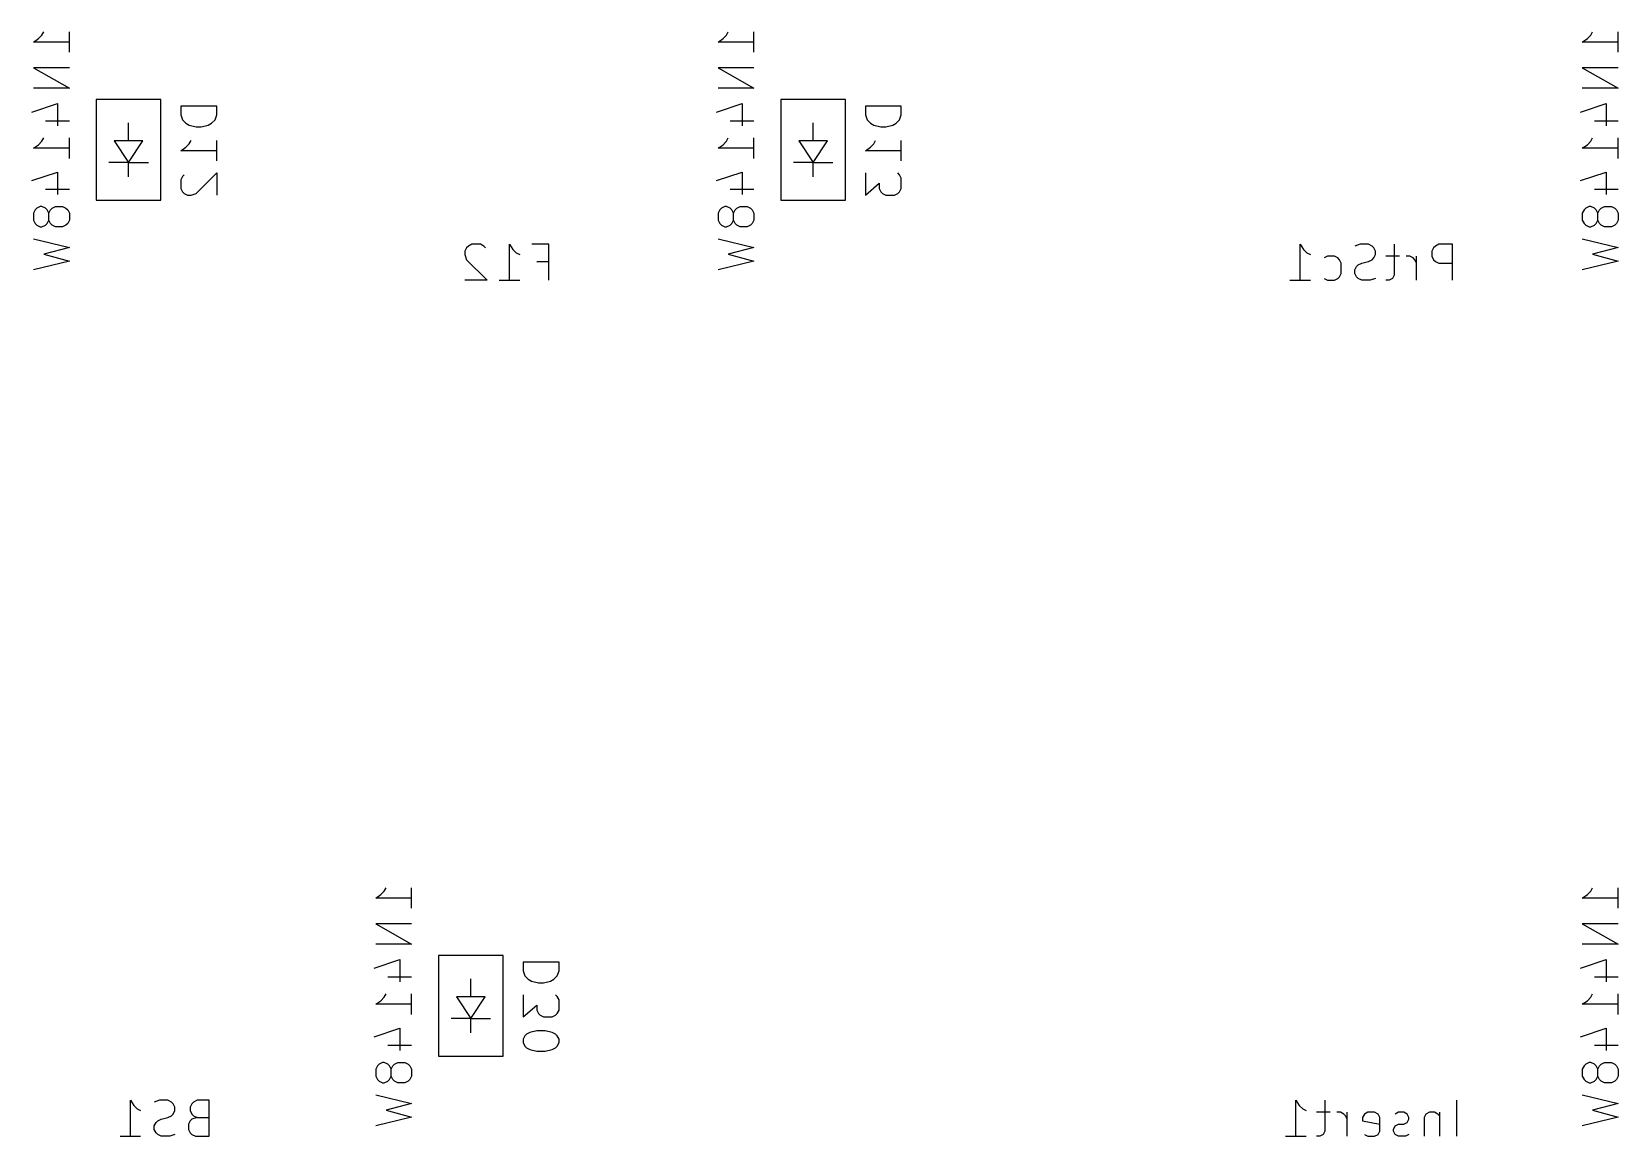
# Model space of a CAD drawing. Extents: x -23 to 352, y -104 to 38.
# Drawn here: x 253.46 to 297.6, y -27.44 to 3.29 of the extents above; entities that cross this region are included whole.
import ezdxf

# ---------------------------------------------------------------- set-up
doc = ezdxf.new("R2010")
doc.units = 0
doc.layers.add('BLACK', color=7, linetype='CONTINUOUS')

msp = doc.modelspace()

# ---------------------------------------------------------------- linework, layer by layer
at = {"layer": 'BLACK', "linetype": 'CONTINUOUS'}
for p, q in [((253.502, 3), (253.645, 3.09524)), ((253.645, 3.09524), (253.74, 3.19048)), ((253.74, 3.19048), (253.788, 3.28571)), ((254.502, 2.71428), (254.502, 3.28571)), ((272.552, 3), (272.695, 3.09524)), ((272.695, 3.09524), (272.79, 3.19048)), ((272.79, 3.19048), (272.838, 3.28571)), ((273.552, 2.71428), (273.552, 3.28571)), ((296.602, 3), (296.745, 3.09524)), ((296.745, 3.09524), (296.84, 3.19048)), ((296.84, 3.19048), (296.888, 3.28571)), ((297.602, 2.71428), (297.602, 3.28571)), ((254.502, 3), (253.502, 3)), ((273.552, 3), (272.552, 3)), ((297.602, 3), (296.602, 3)), ((254.502, 2.28571), (253.502, 2.28571)), ((253.502, 2.28571), (254.502, 1.71428)), ((273.552, 2.28571), (272.552, 2.28571)), ((272.552, 2.28571), (273.552, 1.71428)), ((297.602, 2.28571), (296.602, 2.28571)), ((296.602, 2.28571), (297.602, 1.71428)), ((254.502, 1.71428), (253.502, 1.71428)), ((257.05, 1.4), (255.25, 1.4)), ((255.25, 1.4), (255.25, -1.4)), ((257.05, -1.4), (257.05, 1.4)), ((273.552, 1.71428), (272.552, 1.71428)), ((276.1, 1.4), (274.3, 1.4)), ((274.3, 1.4), (274.3, -1.4)), ((276.1, -1.4), (276.1, 1.4)), ((297.602, 1.71428), (296.602, 1.71428)), ((253.455, 1.04762), (254.169, 1.28571)), ((254.169, 1.28571), (254.169, 0.66667)), ((258.602, 1.21428), (257.602, 1.21428)), ((257.602, 1.21428), (257.602, 0.97619)), ((257.602, 0.97619), (257.65, 0.83333)), ((258.555, 0.83333), (258.602, 0.97619)), ((258.602, 0.97619), (258.602, 1.21428)), ((272.505, 1.04762), (273.219, 1.28571)), ((273.219, 1.28571), (273.219, 0.66667)), ((277.652, 1.21428), (276.652, 1.21428)), ((276.652, 1.21428), (276.652, 0.97619)), ((276.652, 0.97619), (276.7, 0.83333)), ((277.605, 0.83333), (277.652, 0.97619)), ((277.652, 0.97619), (277.652, 1.21428)), ((296.555, 1.04762), (297.269, 1.28571)), ((297.269, 1.28571), (297.269, 0.66667)), ((253.836, 0.80952), (254.502, 0.80952)), ((256.15, 0.25), (256.15, 0.75)), ((257.65, 0.83333), (257.745, 0.73809)), ((257.745, 0.73809), (257.84, 0.69048)), ((257.84, 0.69048), (258.031, 0.64286)), ((258.031, 0.64286), (258.174, 0.64286)), ((258.174, 0.64286), (258.364, 0.69048)), ((258.364, 0.69048), (258.46, 0.73809)), ((258.46, 0.73809), (258.555, 0.83333)), ((272.886, 0.80952), (273.552, 0.80952)), ((275.2, 0.25), (275.2, 0.75)), ((276.7, 0.83333), (276.795, 0.73809)), ((276.795, 0.73809), (276.89, 0.69048)), ((276.89, 0.69048), (277.081, 0.64286)), ((277.081, 0.64286), (277.224, 0.64286)), ((277.224, 0.64286), (277.414, 0.69048)), ((277.414, 0.69048), (277.51, 0.73809)), ((277.51, 0.73809), (277.605, 0.83333)), ((296.936, 0.80952), (297.602, 0.80952)), ((253.502, 0.04762), (253.645, 0.14286)), ((254.502, 0.04762), (253.502, 0.04762)), ((253.645, 0.14286), (253.74, 0.2381)), ((253.74, 0.2381), (253.788, 0.33333)), ((254.502, -0.2381), (254.502, 0.33333)), ((256.55, 0.25), (255.75, 0.25)), ((255.75, 0.25), (256.15, -0.35)), ((256.15, -0.35), (256.55, 0.25)), ((257.602, -0.02381), (257.745, 0.07143)), ((257.745, 0.07143), (257.84, 0.16667)), ((257.84, 0.16667), (257.888, 0.2619)), ((258.602, -0.30952), (258.602, 0.2619)), ((272.552, 0.04762), (272.695, 0.14286)), ((273.552, 0.04762), (272.552, 0.04762)), ((272.695, 0.14286), (272.79, 0.2381)), ((272.79, 0.2381), (272.838, 0.33333)), ((273.552, -0.2381), (273.552, 0.33333)), ((275.6, 0.25), (274.8, 0.25)), ((274.8, 0.25), (275.2, -0.35)), ((275.2, -0.35), (275.6, 0.25)), ((276.652, -0.02381), (276.795, 0.07143)), ((276.795, 0.07143), (276.89, 0.16667)), ((276.89, 0.16667), (276.938, 0.2619)), ((277.652, -0.30952), (277.652, 0.2619)), ((296.602, 0.04762), (296.745, 0.14286)), ((297.602, 0.04762), (296.602, 0.04762)), ((296.745, 0.14286), (296.84, 0.2381)), ((296.84, 0.2381), (296.888, 0.33333)), ((297.602, -0.2381), (297.602, 0.33333)), ((256.15, -0.35), (255.6, -0.35)), ((256.15, -0.75), (256.15, -0.35)), ((256.15, -0.35), (256.7, -0.35)), ((258.602, -0.02381), (257.602, -0.02381)), ((275.2, -0.35), (274.65, -0.35)), ((275.2, -0.35), (275.75, -0.35)), ((275.2, -0.75), (275.2, -0.35)), ((277.652, -0.02381), (276.652, -0.02381)), ((253.455, -0.85714), (254.169, -0.61905)), ((254.169, -0.61905), (254.169, -1.23809)), ((257.65, -0.73809), (257.602, -0.83333)), ((257.602, -0.83333), (257.602, -1.07143)), ((257.698, -0.69048), (257.65, -0.73809)), ((258.031, -1.21428), (258.602, -0.64286)), ((258.602, -0.64286), (258.602, -1.2619)), ((272.505, -0.85714), (273.219, -0.61905)), ((273.219, -0.61905), (273.219, -1.23809)), ((276.652, -0.64286), (276.652, -1.2619)), ((277.605, -0.69048), (277.557, -0.64286)), ((277.652, -0.78571), (277.605, -0.69048)), ((277.652, -1.07143), (277.652, -0.78571)), ((296.555, -0.85714), (297.269, -0.61905)), ((297.269, -0.61905), (297.269, -1.23809)), ((253.836, -1.09524), (254.502, -1.09524)), ((257.602, -1.07143), (257.65, -1.16667)), ((257.65, -1.16667), (257.698, -1.21428)), ((257.698, -1.21428), (257.793, -1.2619)), ((257.793, -1.2619), (257.888, -1.2619)), ((257.888, -1.2619), (258.031, -1.21428)), ((272.886, -1.09524), (273.552, -1.09524)), ((276.652, -1.2619), (277.033, -0.92857)), ((277.033, -0.92857), (277.033, -1.07143)), ((277.033, -1.07143), (277.081, -1.16667)), ((277.081, -1.16667), (277.129, -1.21428)), ((277.129, -1.21428), (277.224, -1.2619)), ((277.224, -1.2619), (277.462, -1.2619)), ((277.462, -1.2619), (277.557, -1.21428)), ((277.557, -1.21428), (277.605, -1.16667)), ((277.605, -1.16667), (277.652, -1.07143)), ((296.936, -1.09524), (297.602, -1.09524)), ((253.55, -1.66667), (253.502, -1.7619)), ((253.502, -1.7619), (253.502, -1.95238)), ((253.598, -1.61905), (253.55, -1.66667)), ((253.693, -1.57143), (253.598, -1.61905)), ((253.74, -1.57143), (253.693, -1.57143)), ((253.836, -1.61905), (253.74, -1.57143)), ((253.883, -1.66667), (253.836, -1.61905)), ((253.931, -1.7619), (253.883, -1.66667)), ((253.931, -1.7619), (253.979, -1.66667)), ((253.931, -1.95238), (253.931, -1.7619)), ((253.979, -1.66667), (254.026, -1.61905)), ((254.026, -1.61905), (254.121, -1.57143)), ((254.121, -1.57143), (254.312, -1.57143)), ((254.312, -1.57143), (254.407, -1.61905)), ((254.407, -1.61905), (254.455, -1.66667)), ((254.455, -1.66667), (254.502, -1.7619)), ((254.502, -1.7619), (254.502, -1.95238)), ((255.25, -1.4), (257.05, -1.4)), ((272.6, -1.66667), (272.552, -1.7619)), ((272.552, -1.7619), (272.552, -1.95238)), ((272.648, -1.61905), (272.6, -1.66667)), ((272.743, -1.57143), (272.648, -1.61905)), ((272.79, -1.57143), (272.743, -1.57143)), ((272.886, -1.61905), (272.79, -1.57143)), ((272.933, -1.66667), (272.886, -1.61905)), ((272.981, -1.7619), (272.933, -1.66667)), ((272.981, -1.7619), (273.029, -1.66667)), ((272.981, -1.95238), (272.981, -1.7619)), ((273.029, -1.66667), (273.076, -1.61905)), ((273.076, -1.61905), (273.171, -1.57143)), ((273.171, -1.57143), (273.362, -1.57143)), ((273.362, -1.57143), (273.457, -1.61905)), ((273.457, -1.61905), (273.505, -1.66667)), ((273.505, -1.66667), (273.552, -1.7619)), ((273.552, -1.7619), (273.552, -1.95238)), ((274.3, -1.4), (276.1, -1.4)), ((296.65, -1.66667), (296.602, -1.7619)), ((296.602, -1.7619), (296.602, -1.95238)), ((296.698, -1.61905), (296.65, -1.66667)), ((296.793, -1.57143), (296.698, -1.61905)), ((296.84, -1.57143), (296.793, -1.57143)), ((296.936, -1.61905), (296.84, -1.57143)), ((296.983, -1.66667), (296.936, -1.61905)), ((297.031, -1.7619), (296.983, -1.66667)), ((297.031, -1.7619), (297.079, -1.66667)), ((297.031, -1.95238), (297.031, -1.7619)), ((297.079, -1.66667), (297.126, -1.61905)), ((297.126, -1.61905), (297.221, -1.57143)), ((297.221, -1.57143), (297.412, -1.57143)), ((297.412, -1.57143), (297.507, -1.61905)), ((297.507, -1.61905), (297.555, -1.66667)), ((297.555, -1.66667), (297.602, -1.7619)), ((297.602, -1.7619), (297.602, -1.95238)), ((253.502, -1.95238), (253.55, -2.04762)), ((253.55, -2.04762), (253.598, -2.09524)), ((253.598, -2.09524), (253.693, -2.14286)), ((253.693, -2.14286), (253.74, -2.14286)), ((253.74, -2.14286), (253.836, -2.09524)), ((253.836, -2.09524), (253.883, -2.04762)), ((253.883, -2.04762), (253.931, -1.95238)), ((253.979, -2.04762), (253.931, -1.95238)), ((254.026, -2.09524), (253.979, -2.04762)), ((254.121, -2.14286), (254.026, -2.09524)), ((254.312, -2.14286), (254.121, -2.14286)), ((254.407, -2.09524), (254.312, -2.14286)), ((254.455, -2.04762), (254.407, -2.09524)), ((254.502, -1.95238), (254.455, -2.04762)), ((272.552, -1.95238), (272.6, -2.04762)), ((272.6, -2.04762), (272.648, -2.09524)), ((272.648, -2.09524), (272.743, -2.14286)), ((272.743, -2.14286), (272.79, -2.14286)), ((272.79, -2.14286), (272.886, -2.09524)), ((272.886, -2.09524), (272.933, -2.04762)), ((272.933, -2.04762), (272.981, -1.95238)), ((273.029, -2.04762), (272.981, -1.95238)), ((273.076, -2.09524), (273.029, -2.04762)), ((273.171, -2.14286), (273.076, -2.09524)), ((273.362, -2.14286), (273.171, -2.14286)), ((273.457, -2.09524), (273.362, -2.14286)), ((273.505, -2.04762), (273.457, -2.09524)), ((273.552, -1.95238), (273.505, -2.04762)), ((296.602, -1.95238), (296.65, -2.04762)), ((296.65, -2.04762), (296.698, -2.09524)), ((296.698, -2.09524), (296.793, -2.14286)), ((296.793, -2.14286), (296.84, -2.14286)), ((296.84, -2.14286), (296.936, -2.09524)), ((296.936, -2.09524), (296.983, -2.04762)), ((296.983, -2.04762), (297.031, -1.95238)), ((297.079, -2.04762), (297.031, -1.95238)), ((297.126, -2.09524), (297.079, -2.04762)), ((297.221, -2.14286), (297.126, -2.09524)), ((297.412, -2.14286), (297.221, -2.14286)), ((297.507, -2.09524), (297.412, -2.14286)), ((297.555, -2.04762), (297.507, -2.09524)), ((297.602, -1.95238), (297.555, -2.04762)), ((253.502, -2.47619), (254.502, -2.71428)), ((265.7, -2.62738), (265.605, -2.675)), ((265.938, -2.62738), (265.7, -2.62738)), ((266.033, -2.675), (265.938, -2.62738)), ((266.748, -3.62738), (266.748, -2.62738)), ((266.748, -2.62738), (266.843, -2.77024)), ((267.843, -2.62738), (267.367, -2.62738)), ((267.843, -3.62738), (267.843, -2.62738)), ((272.552, -2.47619), (273.552, -2.71428)), ((288.75, -3.62738), (288.75, -2.62738)), ((288.75, -2.62738), (288.845, -2.77024)), ((290.417, -2.62738), (290.274, -2.675)), ((290.655, -2.62738), (290.417, -2.62738)), ((290.75, -2.675), (290.655, -2.62738)), ((291.369, -2.62738), (291.369, -3.48452)), ((292.607, -2.62738), (292.512, -2.675)), ((292.988, -2.62738), (292.607, -2.62738)), ((292.988, -3.62738), (292.988, -2.62738)), ((296.602, -2.47619), (297.602, -2.71428)), ((254.502, -2.71428), (253.788, -2.90476)), ((253.788, -2.90476), (254.502, -3.09524)), ((265.557, -2.72262), (265.51, -2.81786)), ((265.51, -2.81786), (265.51, -2.91309)), ((265.51, -2.91309), (265.557, -3.05595)), ((265.605, -2.675), (265.557, -2.72262)), ((265.557, -3.05595), (266.129, -3.62738)), ((266.081, -2.72262), (266.033, -2.675)), ((266.843, -2.77024), (266.938, -2.86548)), ((266.938, -2.86548), (267.033, -2.91309)), ((273.552, -2.71428), (272.838, -2.90476)), ((272.838, -2.90476), (273.552, -3.09524)), ((288.845, -2.77024), (288.94, -2.86548)), ((288.94, -2.86548), (289.036, -2.91309)), ((289.512, -2.96071), (289.417, -3.00833)), ((289.702, -2.96071), (289.512, -2.96071)), ((289.798, -3.00833), (289.702, -2.96071)), ((289.845, -3.05595), (289.798, -3.00833)), ((289.893, -3.15119), (289.845, -3.05595)), ((290.655, -3.10357), (290.75, -3.05595)), ((290.798, -2.72262), (290.75, -2.675)), ((290.75, -3.05595), (290.798, -3.00833)), ((290.845, -2.81786), (290.798, -2.72262)), ((290.798, -3.00833), (290.845, -2.91309)), ((290.845, -2.91309), (290.845, -2.81786)), ((291.512, -2.96071), (291.131, -2.96071)), ((291.798, -2.96071), (291.702, -2.96071)), ((291.893, -3.00833), (291.798, -2.96071)), ((291.94, -3.05595), (291.893, -3.00833)), ((291.988, -3.15119), (291.94, -3.05595)), ((291.988, -3.62738), (291.988, -2.96071)), ((292.464, -2.72262), (292.417, -2.81786)), ((292.417, -2.81786), (292.417, -2.96071)), ((292.417, -2.96071), (292.464, -3.05595)), ((292.512, -2.675), (292.464, -2.72262)), ((292.464, -3.05595), (292.512, -3.10357)), ((297.602, -2.71428), (296.888, -2.90476)), ((296.888, -2.90476), (297.602, -3.09524)), ((254.502, -3.09524), (253.502, -3.33333)), ((267.51, -3.10357), (267.843, -3.10357)), ((273.552, -3.09524), (272.552, -3.33333)), ((289.845, -3.53214), (289.893, -3.4369)), ((289.893, -3.4369), (289.893, -3.15119)), ((290.274, -3.34167), (290.321, -3.24643)), ((290.274, -3.4369), (290.274, -3.34167)), ((290.321, -3.53214), (290.274, -3.4369)), ((290.321, -3.24643), (290.369, -3.19881)), ((290.369, -3.19881), (290.464, -3.15119)), ((290.464, -3.15119), (290.655, -3.10357)), ((291.369, -3.48452), (291.321, -3.57976)), ((292.512, -3.10357), (292.607, -3.15119)), ((292.607, -3.15119), (292.988, -3.15119)), ((297.602, -3.09524), (296.602, -3.33333)), ((266.129, -3.62738), (265.51, -3.62738)), ((266.462, -3.62738), (267.033, -3.62738)), ((288.464, -3.62738), (289.036, -3.62738)), ((289.417, -3.57976), (289.512, -3.62738)), ((289.512, -3.62738), (289.702, -3.62738)), ((289.702, -3.62738), (289.798, -3.57976)), ((289.798, -3.57976), (289.845, -3.53214)), ((290.369, -3.57976), (290.321, -3.53214)), ((290.464, -3.62738), (290.369, -3.57976)), ((290.702, -3.62738), (290.464, -3.62738)), ((290.845, -3.57976), (290.702, -3.62738)), ((291.226, -3.62738), (291.131, -3.62738)), ((291.321, -3.57976), (291.226, -3.62738)), ((263.027, -20.8125), (263.17, -20.7173)), ((263.17, -20.7173), (263.265, -20.622)), ((263.265, -20.622), (263.313, -20.5268)), ((264.027, -21.0982), (264.027, -20.5268)), ((296.602, -20.8125), (296.745, -20.7173)), ((296.745, -20.7173), (296.84, -20.622)), ((296.84, -20.622), (296.888, -20.5268)), ((297.602, -21.0982), (297.602, -20.5268)), ((264.027, -20.8125), (263.027, -20.8125)), ((297.602, -20.8125), (296.602, -20.8125)), ((264.027, -21.5268), (263.027, -21.5268)), ((263.027, -21.5268), (264.027, -22.0982)), ((297.602, -21.5268), (296.602, -21.5268)), ((296.602, -21.5268), (297.602, -22.0982)), ((264.027, -22.0982), (263.027, -22.0982)), ((266.575, -22.4125), (264.775, -22.4125)), ((264.775, -22.4125), (264.775, -25.2125)), ((266.575, -25.2125), (266.575, -22.4125)), ((297.602, -22.0982), (296.602, -22.0982)), ((262.98, -22.7649), (263.694, -22.5268)), ((263.694, -22.5268), (263.694, -23.1458)), ((268.127, -22.5982), (267.127, -22.5982)), ((267.127, -22.5982), (267.127, -22.8363)), ((267.127, -22.8363), (267.175, -22.9792)), ((268.08, -22.9792), (268.127, -22.8363)), ((268.127, -22.8363), (268.127, -22.5982)), ((296.555, -22.7649), (297.269, -22.5268)), ((297.269, -22.5268), (297.269, -23.1458)), ((263.361, -23.003), (264.027, -23.003)), ((265.675, -23.5625), (265.675, -23.0625)), ((267.175, -22.9792), (267.27, -23.0744)), ((267.27, -23.0744), (267.365, -23.122)), ((267.365, -23.122), (267.556, -23.1696)), ((267.556, -23.1696), (267.699, -23.1696)), ((267.699, -23.1696), (267.889, -23.122)), ((267.889, -23.122), (267.985, -23.0744)), ((267.985, -23.0744), (268.08, -22.9792)), ((296.936, -23.003), (297.602, -23.003)), ((263.027, -23.7649), (263.17, -23.6696)), ((264.027, -23.7649), (263.027, -23.7649)), ((263.17, -23.6696), (263.265, -23.5744)), ((263.265, -23.5744), (263.313, -23.4792)), ((264.027, -24.0506), (264.027, -23.4792)), ((265.275, -23.5625), (265.675, -24.1625)), ((266.075, -23.5625), (265.275, -23.5625)), ((265.675, -24.1625), (266.075, -23.5625)), ((267.127, -23.503), (267.127, -24.122)), ((267.127, -24.122), (267.508, -23.7887)), ((267.508, -23.7887), (267.508, -23.9315)), ((268.08, -23.5506), (268.032, -23.503)), ((268.127, -23.6458), (268.08, -23.5506)), ((268.127, -23.9315), (268.127, -23.6458)), ((296.602, -23.7649), (296.745, -23.6696)), ((297.602, -23.7649), (296.602, -23.7649)), ((296.745, -23.6696), (296.84, -23.5744)), ((296.84, -23.5744), (296.888, -23.4792)), ((297.602, -24.0506), (297.602, -23.4792)), ((265.675, -24.1625), (265.125, -24.1625)), ((265.675, -24.1625), (266.225, -24.1625)), ((265.675, -24.5625), (265.675, -24.1625)), ((267.508, -23.9315), (267.556, -24.0268)), ((267.556, -24.0268), (267.604, -24.0744)), ((267.604, -24.0744), (267.699, -24.122)), ((267.699, -24.122), (267.937, -24.122)), ((267.937, -24.122), (268.032, -24.0744)), ((268.032, -24.0744), (268.08, -24.0268)), ((268.08, -24.0268), (268.127, -23.9315)), ((262.98, -24.6696), (263.694, -24.4315)), ((263.694, -24.4315), (263.694, -25.0506)), ((267.175, -24.6458), (267.127, -24.7411)), ((267.223, -24.5982), (267.175, -24.6458)), ((267.318, -24.5506), (267.223, -24.5982)), ((267.508, -24.503), (267.318, -24.5506)), ((267.746, -24.503), (267.508, -24.503)), ((267.937, -24.5506), (267.746, -24.503)), ((268.032, -24.5982), (267.937, -24.5506)), ((268.08, -24.6458), (268.032, -24.5982)), ((268.127, -24.7411), (268.08, -24.6458)), ((296.555, -24.6696), (297.269, -24.4315)), ((297.269, -24.4315), (297.269, -25.0506)), ((263.361, -24.9077), (264.027, -24.9077)), ((267.127, -24.7411), (267.127, -24.8363)), ((267.127, -24.8363), (267.175, -24.9315)), ((267.175, -24.9315), (267.223, -24.9792)), ((267.223, -24.9792), (267.318, -25.0268)), ((267.318, -25.0268), (267.508, -25.0744)), ((267.508, -25.0744), (267.746, -25.0744)), ((267.746, -25.0744), (267.937, -25.0268)), ((267.937, -25.0268), (268.032, -24.9792)), ((268.032, -24.9792), (268.08, -24.9315)), ((268.08, -24.9315), (268.127, -24.8363)), ((268.127, -24.8363), (268.127, -24.7411)), ((296.936, -24.9077), (297.602, -24.9077)), ((263.075, -25.4792), (263.027, -25.5744)), ((263.027, -25.5744), (263.027, -25.7649)), ((263.123, -25.4315), (263.075, -25.4792)), ((263.218, -25.3839), (263.123, -25.4315)), ((263.265, -25.3839), (263.218, -25.3839)), ((263.361, -25.4315), (263.265, -25.3839)), ((263.408, -25.4792), (263.361, -25.4315)), ((263.456, -25.5744), (263.408, -25.4792)), ((263.456, -25.5744), (263.504, -25.4792)), ((263.456, -25.7649), (263.456, -25.5744)), ((263.504, -25.4792), (263.551, -25.4315)), ((263.551, -25.4315), (263.646, -25.3839)), ((263.646, -25.3839), (263.837, -25.3839)), ((263.837, -25.3839), (263.932, -25.4315)), ((263.932, -25.4315), (263.98, -25.4792)), ((263.98, -25.4792), (264.027, -25.5744)), ((264.027, -25.5744), (264.027, -25.7649)), ((264.775, -25.2125), (266.575, -25.2125)), ((296.65, -25.4792), (296.602, -25.5744)), ((296.602, -25.5744), (296.602, -25.7649)), ((296.698, -25.4315), (296.65, -25.4792)), ((296.793, -25.3839), (296.698, -25.4315)), ((296.84, -25.3839), (296.793, -25.3839)), ((296.936, -25.4315), (296.84, -25.3839)), ((296.983, -25.4792), (296.936, -25.4315)), ((297.031, -25.5744), (296.983, -25.4792)), ((297.031, -25.5744), (297.079, -25.4792)), ((297.031, -25.7649), (297.031, -25.5744)), ((297.079, -25.4792), (297.126, -25.4315)), ((297.126, -25.4315), (297.221, -25.3839)), ((297.221, -25.3839), (297.412, -25.3839)), ((297.412, -25.3839), (297.507, -25.4315)), ((297.507, -25.4315), (297.555, -25.4792)), ((297.555, -25.4792), (297.602, -25.5744)), ((297.602, -25.5744), (297.602, -25.7649)), ((263.027, -25.7649), (263.075, -25.8601)), ((263.075, -25.8601), (263.123, -25.9077)), ((263.123, -25.9077), (263.218, -25.9554)), ((263.218, -25.9554), (263.265, -25.9554)), ((263.265, -25.9554), (263.361, -25.9077)), ((263.361, -25.9077), (263.408, -25.8601)), ((263.408, -25.8601), (263.456, -25.7649)), ((263.504, -25.8601), (263.456, -25.7649)), ((263.551, -25.9077), (263.504, -25.8601)), ((263.646, -25.9554), (263.551, -25.9077)), ((263.837, -25.9554), (263.646, -25.9554)), ((263.932, -25.9077), (263.837, -25.9554)), ((263.98, -25.8601), (263.932, -25.9077)), ((264.027, -25.7649), (263.98, -25.8601)), ((296.602, -25.7649), (296.65, -25.8601)), ((296.65, -25.8601), (296.698, -25.9077)), ((296.698, -25.9077), (296.793, -25.9554)), ((296.793, -25.9554), (296.84, -25.9554)), ((296.84, -25.9554), (296.936, -25.9077)), ((296.936, -25.9077), (296.983, -25.8601)), ((296.983, -25.8601), (297.031, -25.7649)), ((297.079, -25.8601), (297.031, -25.7649)), ((297.126, -25.9077), (297.079, -25.8601)), ((297.221, -25.9554), (297.126, -25.9077)), ((297.412, -25.9554), (297.221, -25.9554)), ((297.507, -25.9077), (297.412, -25.9554)), ((297.555, -25.8601), (297.507, -25.9077)), ((297.602, -25.7649), (297.555, -25.8601)), ((256.199, -27.4399), (256.199, -26.4399)), ((256.199, -26.4399), (256.294, -26.5827)), ((257.008, -26.4399), (256.865, -26.4875)), ((257.246, -26.4399), (257.008, -26.4399)), ((257.342, -26.4875), (257.246, -26.4399)), ((257.389, -26.5351), (257.342, -26.4875)), ((257.961, -26.4875), (257.913, -26.5351)), ((258.056, -26.4399), (257.961, -26.4875)), ((258.389, -26.4399), (258.056, -26.4399)), ((258.389, -27.4399), (258.389, -26.4399)), ((263.027, -26.2887), (264.027, -26.5268)), ((288.631, -27.4399), (288.631, -26.4399)), ((288.631, -26.4399), (288.726, -26.5827)), ((289.44, -26.4399), (289.44, -27.297)), ((293.107, -27.4399), (293.107, -26.4399)), ((296.602, -26.2887), (297.602, -26.5268)), ((256.294, -26.5827), (256.389, -26.678)), ((256.389, -26.678), (256.485, -26.7256)), ((257.056, -26.9637), (257.246, -26.9161)), ((257.246, -26.9161), (257.342, -26.8685)), ((257.342, -26.8685), (257.389, -26.8208)), ((257.437, -26.6304), (257.389, -26.5351)), ((257.389, -26.8208), (257.437, -26.7256)), ((257.437, -26.7256), (257.437, -26.6304)), ((257.913, -26.5351), (257.865, -26.6304)), ((257.865, -26.6304), (257.865, -26.7256)), ((257.865, -26.7256), (257.913, -26.8208)), ((257.913, -26.8208), (257.961, -26.8685)), ((258.056, -26.9161), (257.913, -26.9637)), ((257.961, -26.8685), (258.056, -26.9161)), ((258.056, -26.9161), (258.389, -26.9161)), ((264.027, -26.9077), (263.027, -27.1458)), ((264.027, -26.5268), (263.313, -26.7173)), ((263.313, -26.7173), (264.027, -26.9077)), ((288.726, -26.5827), (288.821, -26.678)), ((288.821, -26.678), (288.917, -26.7256)), ((289.583, -26.7732), (289.202, -26.7732)), ((289.869, -26.7732), (289.774, -26.7732)), ((289.964, -26.8208), (289.869, -26.7732)), ((290.012, -26.8685), (289.964, -26.8208)), ((290.06, -26.9637), (290.012, -26.8685)), ((290.06, -27.4399), (290.06, -26.7732)), ((290.536, -26.8208), (290.488, -26.9161)), ((290.488, -26.9161), (290.488, -27.0113)), ((290.631, -26.7732), (290.536, -26.8208)), ((290.821, -26.7732), (290.631, -26.7732)), ((290.917, -26.8208), (290.821, -26.7732)), ((290.964, -26.9161), (290.917, -26.8208)), ((290.964, -27.297), (290.964, -26.9161)), ((291.488, -26.7732), (291.393, -26.8208)), ((291.631, -26.7732), (291.488, -26.7732)), ((291.726, -26.8208), (291.631, -26.7732)), ((291.774, -26.9161), (291.726, -26.8208)), ((291.774, -26.9637), (291.774, -26.9161)), ((292.25, -26.8208), (292.202, -26.9161)), ((292.202, -26.9161), (292.202, -27.4399)), ((292.345, -26.7732), (292.25, -26.8208)), ((292.488, -26.7732), (292.345, -26.7732)), ((292.583, -26.8208), (292.488, -26.7732)), ((292.631, -26.8685), (292.583, -26.8208)), ((292.631, -26.7732), (292.631, -27.4399)), ((297.602, -26.9077), (296.602, -27.1458)), ((297.602, -26.5268), (296.888, -26.7173)), ((296.888, -26.7173), (297.602, -26.9077)), ((256.865, -27.1542), (256.913, -27.0589)), ((256.865, -27.2494), (256.865, -27.1542)), ((256.913, -27.3446), (256.865, -27.2494)), ((256.913, -27.0589), (256.961, -27.0113)), ((256.961, -27.3923), (256.913, -27.3446)), ((256.961, -27.0113), (257.056, -26.9637)), ((257.865, -27.0113), (257.818, -27.1065)), ((257.818, -27.1065), (257.818, -27.2494)), ((257.818, -27.2494), (257.865, -27.3446)), ((257.913, -26.9637), (257.865, -27.0113)), ((257.865, -27.3446), (257.913, -27.3923)), ((289.44, -27.297), (289.393, -27.3923)), ((290.488, -27.0113), (290.964, -27.1065)), ((290.917, -27.3923), (290.964, -27.297)), ((291.345, -27.2494), (291.393, -27.1542)), ((291.345, -27.297), (291.345, -27.2494)), ((291.393, -27.3923), (291.345, -27.297)), ((291.393, -27.1542), (291.488, -27.1065)), ((291.488, -27.1065), (291.631, -27.1065)), ((291.631, -27.1065), (291.726, -27.0589)), ((291.726, -27.0589), (291.774, -26.9637)), ((255.913, -27.4399), (256.485, -27.4399)), ((257.056, -27.4399), (256.961, -27.3923)), ((257.294, -27.4399), (257.056, -27.4399)), ((257.437, -27.3923), (257.294, -27.4399)), ((257.913, -27.3923), (258.008, -27.4399)), ((258.008, -27.4399), (258.389, -27.4399)), ((288.345, -27.4399), (288.917, -27.4399)), ((289.298, -27.4399), (289.202, -27.4399)), ((289.393, -27.3923), (289.298, -27.4399)), ((290.536, -27.3923), (290.631, -27.4399)), ((290.631, -27.4399), (290.821, -27.4399)), ((290.821, -27.4399), (290.917, -27.3923)), ((291.488, -27.4399), (291.393, -27.3923)), ((291.679, -27.4399), (291.488, -27.4399)), ((291.774, -27.3923), (291.679, -27.4399))]:
    msp.add_line(p, q, dxfattribs=at)

doc.saveas('drawing.dxf')
